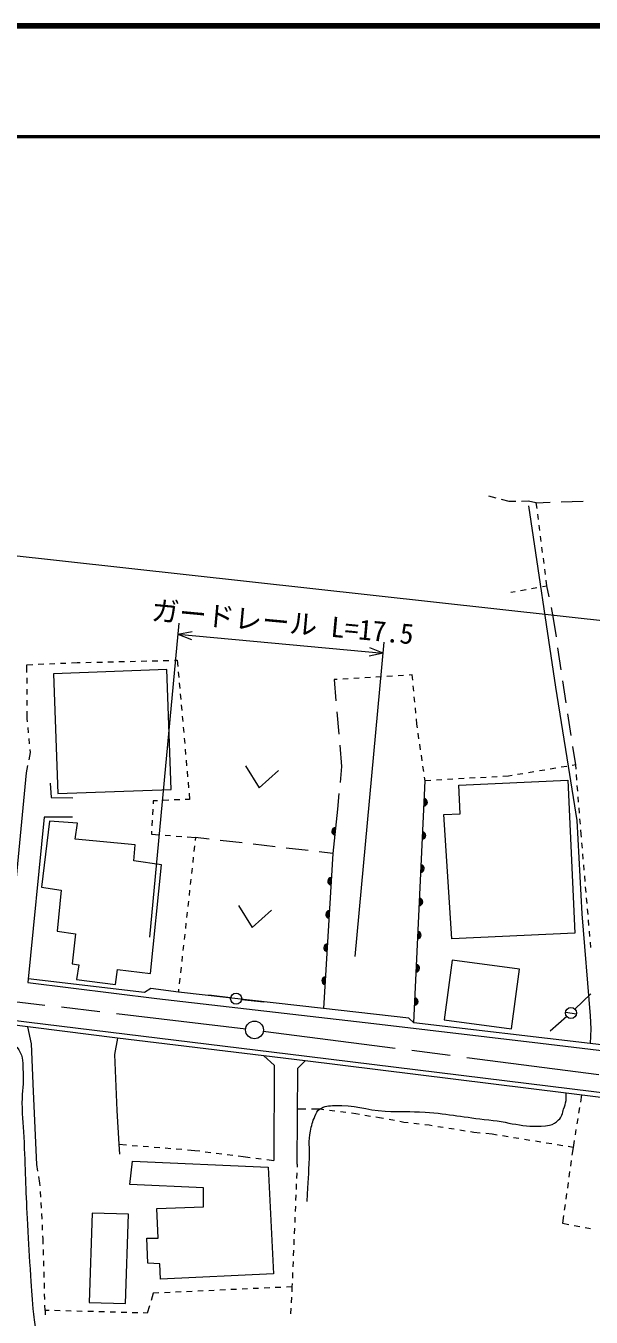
# Model space of a CAD drawing. Units: millimetres, scale not verified. Extents: x 40000 to 680000, y 20000 to 380000.
# Drawn here: x 445559 to 496534, y 263478 to 380000 of the extents above; entities that cross this region are included whole.
import ezdxf
from ezdxf.enums import TextEntityAlignment as Align

# ---------------------------------------------------------------- set-up
doc = ezdxf.new("R2010")
doc.units = ezdxf.units.MM
doc.header["$LTSCALE"] = 1000
doc.linetypes.add('CHAIN', pattern=[18.5, 12, -1.5, 3.5, -1.5])
for name, color, linetype, lineweight in [('M-BGD', 7, 'Continuous', 13), ('M-BMK', 2, 'CHAIN', 13), ('M-BMK-SRVR', 3, 'Continuous', 13), ('M-STR-HTXT', 7, 'Continuous', 13), ('M-TTL', 2, 'Continuous', 140), ('M-TTL-LINE', 7, 'Continuous', 50)]:
    doc.layers.add(name, color=color, linetype=linetype, lineweight=lineweight)
doc.styles.add('ＭＳ ゴシック', font='')
doc.styles.get('ＭＳ ゴシック').set_extended_font_data('MS Gothic')

msp = doc.modelspace()

# ---------------------------------------------------------------- linework, layer by layer
at = {"layer": 'M-BGD'}
for p, q in [((487978, 337384), (487301, 337567)), ((489138, 337070), (488461, 337253)), ((489743, 337081), (489138, 337070)), ((490848, 337103), (490243, 337091)), ((491589, 336960), (490848, 337103)), ((491589, 336960), (492827, 337006)), ((491655, 336441), (491589, 336960)), ((493827, 337044), (495825, 337119)), ((491782, 335449), (491718, 335945)), ((491908, 334457), (491845, 334953)), ((492035, 333465), (491971, 333961)), ((492161, 332473), (492098, 332969)), ((492288, 331481), (492224, 331977)), ((492414, 330489), (492351, 330985)), ((492543, 329474), (492477, 329993)), ((489277, 328891), (489680, 328962)), ((490172, 329050), (490664, 329138)), ((491157, 329226), (491649, 329314)), ((492141, 329402), (492543, 329474)), ((492745, 328481), (492543, 329474)), ((493144, 326508), (492943, 327501)), ((493394, 324854), (493144, 326508)), ((493842, 321888), (493543, 323865)), ((445659, 322353), (446182, 322375)), ((445662, 321659), (445659, 322353)), ((446681, 322396), (447181, 322417)), ((447680, 322438), (448180, 322459)), ((448679, 322480), (449179, 322500)), ((449678, 322521), (450201, 322543)), ((450201, 322543), (450457, 322549)), ((450957, 322561), (451457, 322573)), ((451957, 322585), (452457, 322596)), ((452957, 322608), (453457, 322620)), ((453956, 322632), (454456, 322643)), ((454956, 322655), (455456, 322667)), ((455956, 322679), (456456, 322690)), ((456956, 322702), (457456, 322714)), ((457955, 322726), (458455, 322737)), ((458955, 322749), (459211, 322755)), ((459211, 322755), (459260, 322205)), ((459304, 321707), (459349, 321209)), ((445667, 320659), (445664, 321159)), ((459393, 320711), (459437, 320213)), ((473630, 321027), (473351, 321010)), ((473351, 321010), (473516, 319084)), ((474628, 321087), (474129, 321057)), ((475626, 321147), (475127, 321117)), ((476625, 321207), (476126, 321177)), ((477623, 321267), (477124, 321237)), ((478621, 321327), (478122, 321297)), ((479619, 321387), (479120, 321357)), ((480397, 321434), (480118, 321417)), ((480442, 320957), (480397, 321434)), ((480537, 319962), (480490, 320460)), ((494290, 318921), (493992, 320899)), ((445672, 319659), (445669, 320159)), ((459482, 319715), (459526, 319217)), ((480632, 318966), (480585, 319464)), ((445677, 318659), (445674, 319159)), ((445683, 317464), (445679, 318159)), ((459570, 318719), (459615, 318221)), ((480727, 317971), (480680, 318469)), ((445709, 317190), (445683, 317464)), ((459659, 317723), (459703, 317225)), ((473602, 318088), (473772, 316095)), ((480820, 316997), (480775, 317473)), ((480868, 316662), (480820, 316997)), ((494739, 315955), (494440, 317933)), ((445806, 316195), (445758, 316692)), ((459748, 316727), (459792, 316229)), ((481010, 315672), (480939, 316167)), ((445903, 315199), (445855, 315697)), ((445979, 314428), (445952, 314702)), ((459836, 315731), (459881, 315233)), ((459925, 314735), (459970, 314237)), ((473858, 315098), (474023, 313172)), ((481152, 314682), (481081, 315177)), ((495138, 313312), (494888, 314966)), ((445847, 313757), (445979, 314428)), ((460014, 313739), (460058, 313241)), ((481294, 313692), (481223, 314187)), ((445618, 312596), (445750, 313266)), ((460103, 312743), (460147, 312245)), ((465370, 313231), (466592, 311232)), ((466592, 311232), (468338, 312795)), ((474023, 313172), (473888, 311736)), ((481436, 312703), (481365, 313197)), ((489087, 312301), (488565, 312272)), ((489400, 312354), (489087, 312301)), ((490386, 312518), (489893, 312436)), ((491373, 312683), (490880, 312601)), ((492359, 312848), (491866, 312766)), ((493345, 313013), (492852, 312930)), ((494332, 313178), (493838, 313095)), ((495138, 313312), (494825, 313260)), ((495168, 312935), (495138, 313312)), ((495246, 311938), (495207, 312437)), ((460191, 311747), (460236, 311249)), ((480531, 290031), (481554, 311872)), ((481554, 311872), (481506, 312208)), ((482076, 311902), (481554, 311872)), ((483074, 311959), (482575, 311931)), ((484073, 312016), (483574, 311987)), ((485071, 312073), (484572, 312044)), ((484614, 311480), (494422, 311934)), ((486069, 312130), (485570, 312101)), ((487068, 312186), (486569, 312158)), ((488066, 312243), (487567, 312215)), ((495325, 310941), (495285, 311440)), ((457048, 310068), (457033, 309813)), ((457439, 310084), (457048, 310068)), ((458439, 310125), (457939, 310104)), ((459438, 310165), (458938, 310145)), ((460329, 310201), (459937, 310185)), ((460280, 310751), (460329, 310201)), ((473794, 310740), (473659, 309303)), ((495403, 309945), (495364, 310443)), ((457005, 309314), (456976, 308815)), ((495482, 308948), (495442, 309446)), ((456947, 308316), (456919, 307817)), ((495560, 307951), (495521, 308449)), ((456890, 307318), (456875, 307063)), ((456875, 307063), (457619, 307006)), ((458117, 306968), (458616, 306929)), ((459114, 306891), (459613, 306853)), ((460111, 306815), (460855, 306758)), ((460855, 306758), (460825, 306492)), ((462075, 306617), (460855, 306758)), ((465055, 306272), (463069, 306502)), ((495629, 307075), (495599, 307452)), ((495654, 306790), (495629, 307075)), ((460770, 305995), (460715, 305498)), ((468035, 305926), (466049, 306157)), ((471016, 305581), (469029, 305811)), ((473230, 305325), (472009, 305466)), ((495739, 305794), (495696, 306292)), ((495824, 304797), (495782, 305296)), ((460660, 305001), (460605, 304504)), ((495910, 303801), (495867, 304299)), ((460440, 303013), (460385, 302516)), ((460550, 304007), (460495, 303510)), ((495995, 302805), (495953, 303303)), ((460330, 302019), (460275, 301522)), ((496081, 301808), (496038, 302306)), ((460220, 301025), (460165, 300528)), ((464729, 300634), (465952, 298635)), ((496166, 300812), (496124, 301310)), ((460110, 300031), (460055, 299534)), ((465952, 298635), (467697, 300198)), ((496252, 299816), (496209, 300314)), ((460000, 299037), (459945, 298540)), ((496337, 298819), (496294, 299317)), ((496423, 297823), (496380, 298321)), ((459890, 298043), (459835, 297546)), ((496508, 296827), (496465, 297325)), ((459670, 296055), (459615, 295558)), ((459780, 297049), (459725, 296552)), ((459560, 295061), (459504, 294564)), ((459449, 294067), (459394, 293571)), ((459339, 293074), (459310, 292807)), ((464027, 292281), (462045, 292546)), ((495075, 291274), (496516, 292662)), ((465019, 292156), (467005, 291920)), ((494339, 290598), (492836, 289279)), ((494221, 291000), (495210, 290855)), ((495667, 283527), (495564, 282888)), ((470807, 282257), (470063, 282261)), ((472051, 282252), (471307, 282255)), ((472443, 282201), (472051, 282252)), ((473434, 282071), (472939, 282136)), ((474426, 281941), (473930, 282006)), ((495483, 282395), (495403, 281901)), ((475314, 281824), (474922, 281876)), ((475647, 281767), (475314, 281824)), ((476633, 281599), (476140, 281683)), ((477460, 281458), (477126, 281515)), ((477818, 281393), (477460, 281458)), ((478802, 281214), (478310, 281303)), ((479652, 281059), (479294, 281124)), ((480045, 281013), (479652, 281059)), ((481038, 280895), (480542, 280954)), ((481928, 280789), (481535, 280836)), ((495323, 281408), (495243, 280914)), ((482212, 280744), (481928, 280789)), ((483199, 280586), (482705, 280665)), ((484187, 280429), (483693, 280508)), ((485174, 280271), (484680, 280350)), ((485952, 280147), (485668, 280192)), ((486535, 280088), (485952, 280147)), ((487615, 279980), (487032, 280038)), ((488049, 279909), (487615, 279980)), ((489036, 279749), (488542, 279829)), ((490023, 279588), (489529, 279668)), ((495162, 280421), (495082, 279927)), ((453954, 279077), (454638, 279022)), ((455137, 278983), (455635, 278943)), ((456134, 278903), (456632, 278864)), ((457130, 278824), (457629, 278784)), ((458127, 278745), (458626, 278705)), ((459124, 278665), (459623, 278625)), ((460121, 278586), (460806, 278531)), ((460806, 278531), (461242, 278475)), ((491010, 279428), (490517, 279508)), ((491997, 279267), (491504, 279347)), ((492984, 279107), (492491, 279187)), ((493971, 278946), (493478, 279026)), ((494898, 278795), (494465, 278866)), ((494898, 278795), (494801, 278097)), ((495002, 279434), (494898, 278795)), ((461738, 278411), (462233, 278347)), ((462729, 278283), (463225, 278219)), ((463721, 278155), (464217, 278091)), ((464713, 278027), (465149, 277970)), ((465149, 277970), (465792, 277886)), ((466287, 277821), (466783, 277756)), ((467279, 277691), (467922, 277607)), ((494732, 277602), (494663, 277107)), ((446644, 276658), (446541, 277240)), ((446835, 275585), (446731, 276166)), ((469992, 276504), (469970, 276004)), ((470025, 277298), (470013, 277003)), ((494594, 276612), (494525, 276116)), ((446850, 275316), (446835, 275585)), ((469949, 275505), (469928, 275005)), ((494456, 275621), (494387, 275126)), ((446906, 274318), (446878, 274817)), ((469907, 274506), (469886, 274006)), ((494318, 274631), (494249, 274136)), ((446963, 273319), (446935, 273819)), ((447020, 272321), (446991, 272820)), ((469865, 273507), (469844, 273007)), ((494180, 273640), (494111, 273145)), ((447076, 271323), (447048, 271822)), ((469780, 271508), (469759, 271009)), ((469822, 272508), (469801, 272008)), ((494042, 272650), (493945, 271952)), ((493945, 271952), (494515, 271848)), ((495007, 271759), (495499, 271669)), ((495991, 271580), (496483, 271490)), ((447119, 270555), (447104, 270823)), ((447133, 270071), (447119, 270555)), ((469738, 270509), (469717, 270010)), ((447160, 269071), (447146, 269571)), ((469696, 269510), (469674, 269011)), ((447187, 268072), (447174, 268572)), ((469653, 268511), (469632, 268012)), ((447214, 267072), (447201, 267572)), ((469611, 267512), (469590, 267012)), ((447242, 266072), (447228, 266572)), ((458559, 265707), (458060, 265684)), ((459558, 265753), (459058, 265730)), ((460557, 265800), (460057, 265777)), ((461556, 265846), (461056, 265823)), ((462555, 265893), (462055, 265869)), ((463554, 265939), (463054, 265916)), ((464553, 265986), (464053, 265962)), ((465551, 266032), (465052, 266009)), ((466550, 266078), (466051, 266055)), ((467549, 266125), (467050, 266102)), ((468548, 266171), (468049, 266148)), ((469556, 266218), (469048, 266195)), ((469556, 266218), (469535, 265780)), ((469569, 266513), (469556, 266218)), ((447269, 265073), (447255, 265573)), ((447296, 264089), (447283, 264573)), ((456707, 264504), (456508, 263849)), ((457052, 265637), (456852, 264982)), ((457560, 265660), (457052, 265637)), ((469510, 265280), (469485, 264781)), ((447296, 264089), (447290, 263678)), ((447653, 264080), (447296, 264089)), ((448653, 264054), (448153, 264067)), ((449653, 264028), (449153, 264041)), ((450652, 264002), (450152, 264015)), ((451652, 263976), (451152, 263989)), ((452651, 263950), (452152, 263963)), ((453651, 263924), (453151, 263937)), ((454651, 263898), (454151, 263911)), ((455650, 263872), (455151, 263885)), ((456508, 263849), (456150, 263859)), ((469461, 264282), (469436, 263782))]:
    msp.add_line(p, q, dxfattribs=at)
for points in [[(490895, 336680), (493331, 320332), (494454, 313198), (495235, 308298), (495700, 299878), (496458, 290673), (496490, 289492), (496433, 288171)], [(442633, 294031), (443855, 293936), (445618, 312596)], [(447764, 311661), (447831, 310367), (449795, 310336)], [(494422, 311934), (495061, 298136), (483957, 297622), (483235, 308834)], [(483235, 308834), (484733, 308904), (484614, 311480)], [(473659, 309303), (473230, 305325), (472402, 291322)], [(449761, 308600), (447203, 308601), (445735, 293686)], [(319242, 305299), (337082, 303106), (349650, 301619), (368046, 299647), (386331, 297436), (404069, 295420), (423817, 292891), (445615, 290126), (470908, 287039), (498720, 283595), (522708, 280514), (522588, 280088), (507448, 282029), (494271, 283704), (470750, 286617), (467018, 287063), (453822, 288647), (441198, 290245), (423551, 292358), (403874, 294702), (395307, 295763)], [(445735, 293686), (457381, 292223), (476930, 289977), (491977, 288190), (507500, 286333), (524512, 284334), (541685, 282133), (550957, 280784)], [(551038, 281401), (549083, 281710), (545465, 282162), (528099, 284310), (522065, 285105), (496433, 288171), (480531, 290031), (480106, 290451), (472402, 291322), (459310, 292807), (456844, 293124), (456270, 292776), (445767, 294007)], [(446541, 277240), (446264, 283851), (446077, 288150), (445736, 289671)], [(453822, 288647), (453557, 287180), (453763, 282136), (453954, 279077), (454002, 278187)], [(467018, 287063), (467951, 286224), (467922, 277607)], [(470025, 277298), (470091, 285935), (470750, 286617)]]:
    msp.add_lwpolyline(points, dxfattribs=at)
for points in [[(448437, 310720), (458675, 311096), (458278, 321911), (448039, 321535)], [(447691, 308249), (446986, 302276), (448745, 302018), (448371, 298308), (450046, 298062), (449737, 295369), (450323, 295283), (450126, 293942), (453657, 293510), (453839, 294854), (456798, 294503), (457806, 304282), (455293, 304651), (455417, 306111), (450020, 306623), (450229, 308047)], [(483266, 290306), (489339, 289487), (490064, 294871), (483992, 295689)], [(467876, 267376), (457708, 266900), (457654, 268277), (456553, 268354), (456454, 270593), (457483, 270613), (457362, 273284), (461577, 273435), (461572, 275147), (454940, 275436), (455163, 277543), (467411, 277028)], [(451529, 272870), (451283, 264806), (454557, 264706), (454803, 272770)]]:
    msp.add_lwpolyline(points, close=True, dxfattribs=at)
for centre in [(464523, 292215), (494715, 290927)]:
    msp.add_circle(centre, 500, dxfattribs=at)
for centre, radius, start, end in [((481410, 309944), 354, 276.11379, 78.51897), ((481410, 309944), 283, 278.33783, 76.29493), ((481410, 309944), 212, 282.08416, 72.54861), ((481410, 309944), 142, 289.79589, 64.83688), ((481410, 309944), 100, 300.11355, 54.51921), ((473498, 307308), 354, 92.63467, 255.03985), ((473498, 307308), 283, 94.85871, 252.81581), ((473498, 307308), 212, 98.60503, 249.06948), ((473498, 307308), 142, 106.31676, 241.35775), ((473498, 307308), 100, 116.63443, 231.04009), ((481269, 306947), 354, 276.11379, 78.51897), ((481269, 306947), 283, 278.33783, 76.29493), ((481269, 306947), 212, 282.08416, 72.54861), ((481269, 306947), 142, 289.79589, 64.83688), ((481269, 306947), 100, 300.11355, 54.51921), ((481129, 303951), 354, 276.11379, 78.51897), ((481129, 303951), 283, 278.33783, 76.29493), ((481129, 303951), 212, 282.08416, 72.54861), ((473135, 302812), 354, 95.41696, 257.82214), ((473135, 302812), 283, 97.641, 255.5981), ((473135, 302812), 212, 101.38732, 251.85177), ((481129, 303951), 142, 289.79589, 64.83688), ((481129, 303951), 100, 300.11355, 54.51921), ((473135, 302812), 142, 109.09905, 244.14004), ((473135, 302812), 100, 119.41671, 233.82238), ((480988, 300954), 354, 276.11379, 78.51897), ((480988, 300954), 283, 278.33783, 76.29493), ((480988, 300954), 212, 282.08416, 72.54861), ((480988, 300954), 142, 289.79589, 64.83688), ((480988, 300954), 100, 300.11355, 54.51921), ((472959, 299818), 354, 95.41696, 257.82214), ((472959, 299818), 283, 97.641, 255.5981), ((472959, 299818), 212, 101.38732, 251.85177), ((472959, 299818), 142, 109.09905, 244.14004), ((472959, 299818), 100, 119.41671, 233.82238), ((480848, 297957), 354, 276.11379, 78.51897), ((472782, 296823), 354, 95.41696, 257.82214), ((480848, 297957), 283, 278.33783, 76.29493), ((480848, 297957), 212, 282.08416, 72.54861), ((480848, 297957), 142, 289.79589, 64.83688), ((480848, 297957), 100, 300.11355, 54.51921), ((472782, 296823), 283, 97.641, 255.5981), ((472782, 296823), 212, 101.38732, 251.85177), ((472782, 296823), 142, 109.09905, 244.14004), ((472782, 296823), 100, 119.41671, 233.82238), ((480708, 294961), 354, 276.11379, 78.51897), ((480708, 294961), 283, 278.33783, 76.29493), ((480708, 294961), 212, 282.08416, 72.54861), ((480708, 294961), 142, 289.79589, 64.83688), ((480708, 294961), 100, 300.11355, 54.51921), ((472605, 293828), 354, 95.41696, 257.82214), ((472605, 293828), 283, 97.641, 255.5981), ((472605, 293828), 212, 101.38732, 251.85177), ((472605, 293828), 142, 109.09905, 244.14004), ((472605, 293828), 100, 119.41671, 233.82238), ((480567, 291964), 354, 276.11379, 78.51897), ((480567, 291964), 283, 278.33783, 76.29493), ((480567, 291964), 212, 282.08416, 72.54861), ((480567, 291964), 142, 289.79589, 64.83688), ((480567, 291964), 100, 300.11355, 54.51921)]:
    msp.add_arc(centre, radius, start, end, dxfattribs=at)
for points, knots in [([(423551, 292358), (423368, 291640), (423330, 291430), (423211, 290831), (422937, 289453), (423035, 288641), (422764, 287264), (422639, 286629), (422676, 286210), (422325, 285666), (422145, 285388), (422007, 285220), (421703, 285092), (421288, 284916), (421008, 284940), (420557, 284953), (418373, 285014), (417198, 285539), (415031, 285816), (412950, 286081), (411775, 286152), (409689, 286370), (408734, 286469), (408201, 286542), (407245, 286626), (406306, 286708), (405773, 286662), (404833, 286750), (404331, 286797), (404036, 286768), (403553, 286912), (403244, 287005), (403027, 287036), (402813, 287277), (402391, 287754), (402341, 288182), (402272, 288814), (402161, 289817), (402480, 290374), (402621, 291372), (402679, 291774), (402766, 291994), (402772, 292399), (402775, 292574), (402833, 292718), (402710, 292843), (402515, 293040), (402286, 292931), (402012, 292971), (401463, 293051), (401147, 293015), (400595, 293077), (399456, 293205), (398822, 293316), (397690, 293503), (396939, 293628), (396532, 293791), (395773, 293861), (395294, 293905), (394930, 294122), (394542, 293838), (394121, 293528), (393966, 293169), (393932, 292648), (393900, 292144), (394204, 291899), (394260, 291398), (394337, 290718), (394502, 290226), (394132, 289651), (393884, 289267), (393473, 289331), (393017, 289291), (392455, 289241), (392141, 289379), (391579, 289425), (390018, 289554), (389140, 289578), (387579, 289705), (386109, 289826), (385284, 289889), (383822, 290078), (382489, 290251), (381754, 290436), (380420, 290603), (379407, 290730), (378820, 290986), (377815, 290806), (377394, 290731), (377115, 290652), (376825, 290338), (376469, 289951), (376500, 289582), (376359, 289076), (376005, 287804), (375768, 287074), (375730, 285753), (375699, 284635), (375757, 284006), (375873, 282893), (376058, 281123), (376033, 280093), (376528, 278384), (376892, 277130), (377057, 276383), (377733, 275266), (378682, 273699), (379293, 272837), (380604, 271557), (381471, 270710), (382059, 270342), (383063, 269661), (384020, 269012), (384707, 268896), (385670, 268255), (386261, 267862), (386692, 267689), (387058, 267079), (387632, 266122), (387373, 265367), (387605, 264275), (387937, 262716), (388231, 261867), (388531, 260302), (388784, 258981), (388795, 258219), (389055, 256900), (389206, 256133), (389312, 255703), (389577, 254968), (389698, 254633), (389700, 254379), (389967, 254144), (390301, 253850), (390603, 253855), (391036, 253756), (391786, 253585), (392236, 253759), (393005, 253749), (394977, 253722), (396082, 253636), (398055, 253647), (400263, 253659), (401496, 253807), (403700, 253943), (406572, 254122), (408173, 254335), (411046, 254497), (415411, 254742), (417863, 254729), (422232, 254909), (425484, 255042), (427316, 254978), (430556, 255291), (432070, 255437), (433080, 255241), (434377, 256035), (434847, 256322), (435140, 256571), (435303, 257097), (435977, 259260), (435699, 260610), (436023, 262853), (436182, 263950), (436084, 264638), (436558, 265641), (437338, 267293), (439080, 266970), (440722, 267771), (441109, 267959), (441444, 267897), (441729, 268219), (442218, 268774), (442207, 269285), (442334, 270013), (442704, 272129), (442330, 273365), (442280, 275513), (442239, 277310), (442096, 278314), (442119, 280111), (442129, 280986), (442279, 281472), (442262, 282346), (442239, 283564), (442058, 284240), (442057, 285458), (442056, 286321), (441738, 286926), (442187, 287663), (442456, 288104), (442801, 288301), (443315, 288353), (444003, 288422), (444540, 288183), (444917, 287605), (445357, 286930), (445254, 286383), (445304, 285580), (445372, 284507), (445214, 283904), (445212, 282829), (445209, 281422), (445334, 280638), (445399, 279233), (445533, 276348), (445544, 274729), (445695, 271845), (445789, 270029), (445860, 269012), (445985, 267198), (446077, 265847), (446087, 265086), (446257, 263743), (446357, 262964), (446391, 262700), (446554, 261755)], [0, 0, 0, 0, 1, 1, 1, 2, 2, 2, 3, 3, 3, 4, 4, 4, 5, 5, 5, 6, 6, 6, 7, 7, 7, 8, 8, 8, 9, 9, 9, 10, 10, 10, 11, 11, 11, 12, 12, 12, 13, 13, 13, 14, 14, 14, 15, 15, 15, 16, 16, 16, 17, 17, 17, 18, 18, 18, 19, 19, 19, 20, 20, 20, 21, 21, 21, 22, 22, 22, 23, 23, 23, 24, 24, 24, 25, 25, 25, 26, 26, 26, 27, 27, 27, 28, 28, 28, 29, 29, 29, 30, 30, 30, 31, 31, 31, 32, 32, 32, 33, 33, 33, 34, 34, 34, 35, 35, 35, 36, 36, 36, 37, 37, 37, 38, 38, 38, 39, 39, 39, 40, 40, 40, 41, 41, 41, 42, 42, 42, 43, 43, 43, 44, 44, 44, 45, 45, 45, 46, 46, 46, 47, 47, 47, 48, 48, 48, 49, 49, 49, 50, 50, 50, 51, 51, 51, 52, 52, 52, 53, 53, 53, 54, 54, 54, 55, 55, 55, 56, 56, 56, 57, 57, 57, 58, 58, 58, 59, 59, 59, 60, 60, 60, 61, 61, 61, 62, 62, 62, 63, 63, 63, 64, 64, 64, 65, 65, 65, 66, 66, 66, 67, 67, 67, 68, 68, 68, 69, 69, 69, 70, 70, 70, 71, 71, 71, 72, 72, 72, 72]), ([(470932, 273914), (471032, 275828), (471059, 276313), (471127, 277851), (471168, 278794), (471035, 279341), (471225, 280266), (471334, 280795), (471398, 281099), (471624, 281589), (471753, 281869), (471794, 282083), (472051, 282252), (472506, 282552), (472863, 282554), (473407, 282581), (475195, 282668), (476174, 282160), (477961, 282065), (479363, 281991), (480154, 282069), (481555, 281973), (483814, 281818), (485059, 281519), (487311, 281281), (489448, 281055), (490674, 280450), (492792, 280809), (493153, 280870), (493321, 281045), (493603, 281278), (493763, 281411), (493812, 281532), (493898, 281721), (493989, 281921), (493994, 282050), (494054, 282261), (494139, 282558), (494231, 282715), (494269, 283022), (494301, 283287), (494296, 283398), (494271, 283704)], [0, 0, 0, 0, 1, 1, 1, 2, 2, 2, 3, 3, 3, 4, 4, 4, 5, 5, 5, 6, 6, 6, 7, 7, 7, 8, 8, 8, 9, 9, 9, 10, 10, 10, 11, 11, 11, 12, 12, 12, 13, 13, 13, 14, 14, 14, 14])]:
    msp.add_open_spline(points, degree=3, knots=knots, dxfattribs=at)
at = {"layer": 'M-BMK'}
for points in [[(367463, 301479), (398619, 297439), (465383, 289489)], [(466971, 289292), (505270, 284347), (549911, 278968)]]:
    msp.add_lwpolyline(points, dxfattribs=at)
at = {"layer": 'M-BMK-SRVR'}
msp.add_circle((466177, 289395), 800, dxfattribs=at)
at = {"layer": 'M-STR-HTXT'}
for p, q in [((456733, 297754), (459371, 326098)), ((459278, 325102), (460557, 325360)), ((459278, 325102), (477786, 323380)), ((459278, 325102), (460488, 324613)), ((475241, 296032), (477879, 324375)), ((477786, 323380), (476507, 323122)), ((477786, 323380), (476576, 323869))]:
    msp.add_line(p, q, dxfattribs=at)
msp.add_lwpolyline([(359890, 341563), (510335, 324930), (556044, 319423)], dxfattribs=at)
at = {"layer": 'M-TTL'}
msp.add_line((680000, 380000), (40000, 380000), dxfattribs=at)
at = {"layer": 'M-TTL-LINE'}
msp.add_line((40000, 370000), (680000, 370000), dxfattribs=at)

# ---------------------------------------------------------------- texts
at = {"layer": 'M-STR-HTXT', "style": 'ＭＳ ゴシック'}
msp.add_text('ガードレール L=17.5', height=1833, rotation=354.683, dxfattribs=at).set_placement((468579, 324739), align=Align.BOTTOM_CENTER)

doc.saveas('drawing.dxf')
